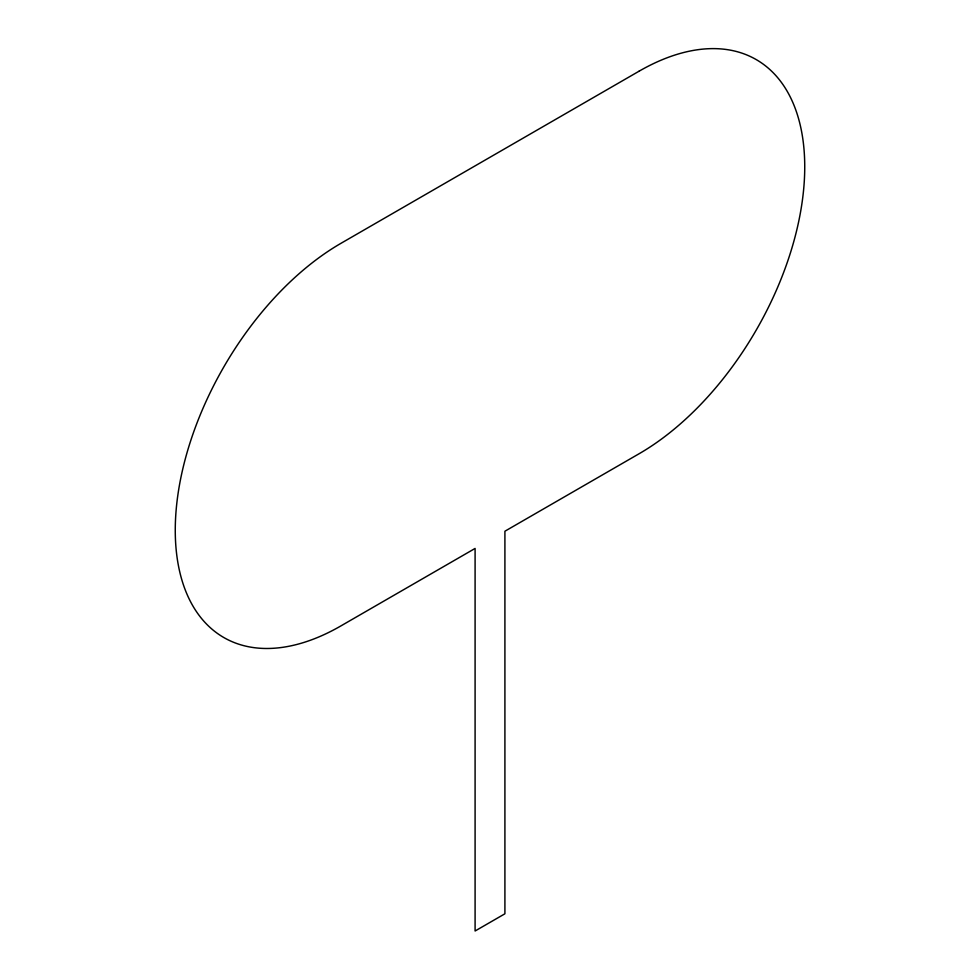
<?xml version="1.0" encoding="UTF-8"?>
<svg xmlns="http://www.w3.org/2000/svg" width="980" height="980" viewBox="0 0 980 980"><rect width="100%" height="100%" fill="white"/><g stroke="black" fill="none" stroke-linecap="round" stroke-linejoin="round"><path stroke-width="1.47" d="M639.083 71.197L340.918 243.346A234.269 135.252 -60 0 0 175.261 530.266A234.269 135.252 -60 0 0 340.918 625.902L475.092 548.433L475.092 931L504.908 913.789L504.908 531.221L639.083 453.752A234.269 135.252 -60 0 0 804.739 166.833A234.269 135.252 -60 0 0 639.083 71.197"/></g></svg>
